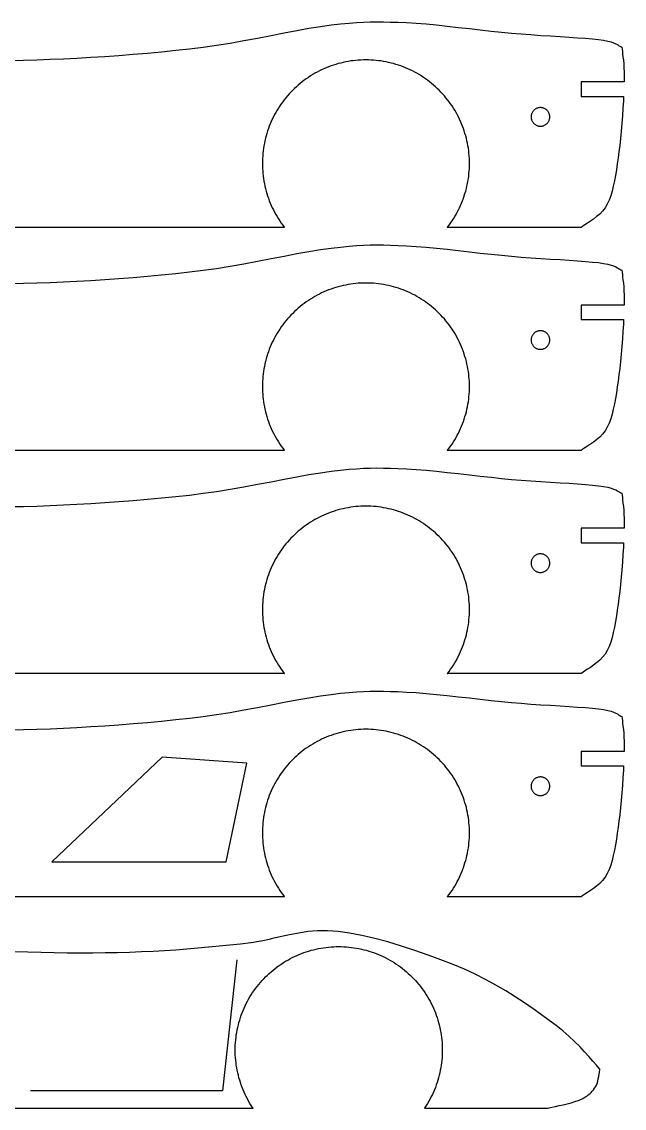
# Model space of a CAD drawing. Header units: metres. Extents: x 6 to 580, y 34 to 394.
# Drawn here: x 306.2 to 409.8, y 207.2 to 394 of the extents above; entities that cross this region are included whole.
import ezdxf

# ---------------------------------------------------------------- set-up
doc = ezdxf.new("R2010")
doc.units = ezdxf.units.M
doc.layers.add('CORTAR', color=1, linetype='Continuous')
doc.layers.add('GRABAR', color=5, linetype='Continuous')

msp = doc.modelspace()

# ---------------------------------------------------------------- linework, layer by layer
at = {"layer": 'CORTAR'}
for points in [[(304.32, 387.35), (306.57, 387.4), (308.83, 387.46), (311.12, 387.54), (313.41, 387.64), (315.74, 387.76), (318.11, 387.89), (320.53, 388.05), (322.96, 388.22), (325.41, 388.41), (327.86, 388.62), (330.29, 388.85), (332.71, 389.09), (335.08, 389.36), (337.41, 389.64), (339.73, 389.96), (342.08, 390.34), (344.44, 390.75), (346.79, 391.19), (349.1, 391.64), (351.35, 392.08), (353.54, 392.49), (355.62, 392.87), (357.58, 393.19), (359.41, 393.44), (361.05, 393.63), (362.51, 393.77), (363.81, 393.88), (365.02, 393.95), (366.16, 393.99), (367.28, 394), (368.43, 393.99), (369.63, 393.95), (370.95, 393.9), (372.41, 393.84), (374.02, 393.74), (375.74, 393.61), (377.54, 393.44), (379.39, 393.24), (381.29, 393.03), (383.19, 392.81), (385.07, 392.6), (386.92, 392.39), (388.71, 392.2), (390.41, 392.04), (392.08, 391.9), (393.78, 391.78), (395.48, 391.66), (397.15, 391.56), (398.79, 391.46), (400.35, 391.36), (401.81, 391.26), (403.16, 391.16), (404.37, 391.05), (405.41, 390.94), (406.27, 390.81), (406.98, 390.67), (407.55, 390.52), (407.99, 390.37), (408.35, 390.22), (408.63, 390.07), (408.85, 389.94), (409.04, 389.82), (409.22, 389.72), (409.41, 389.64), (409.44, 389.31), (409.49, 388.92), (409.54, 388.47), (409.6, 387.96), (409.67, 387.39), (409.73, 386.76), (409.77, 386.07), (409.81, 385.32), (409.82, 384.51), (409.81, 383.64), (402.41, 383.64), (402.41, 381.14), (409.71, 381.14), (409.67, 380.38), (409.6, 379.13), (409.51, 377.83), (409.41, 376.51), (409.3, 375.21), (409.18, 373.94), (409.05, 372.74), (408.91, 371.64), (408.77, 370.59), (408.62, 369.57), (408.47, 368.56), (408.31, 367.58), (408.14, 366.64), (407.94, 365.73), (407.73, 364.88), (407.49, 364.07), (407.22, 363.32), (406.91, 362.64), (406.54, 362.02), (406.1, 361.45), (405.6, 360.94), (405.07, 360.49), (404.54, 360.08), (404.01, 359.71), (403.51, 359.39), (403.06, 359.1), (402.69, 358.85), (402.41, 358.64), (379.4, 358.64), (379.44, 358.69), (379.71, 359.03), (379.96, 359.39), (380.21, 359.75), (380.45, 360.12), (380.68, 360.49), (380.9, 360.86), (381.11, 361.25), (381.31, 361.64), (381.5, 362.03), (381.68, 362.43), (381.86, 362.83), (382.02, 363.23), (382.17, 363.64), (382.31, 364.05), (382.44, 364.47), (382.57, 364.89), (382.68, 365.31), (382.78, 365.74), (382.87, 366.17), (382.95, 366.6), (383.02, 367.03), (383.08, 367.46), (383.13, 367.89), (383.16, 368.33), (383.19, 368.76), (383.21, 369.2), (383.21, 369.64), (383.21, 370.08), (383.19, 370.51), (383.16, 370.95), (383.13, 371.38), (383.08, 371.82), (383.02, 372.25), (382.95, 372.68), (382.87, 373.11), (382.78, 373.54), (382.68, 373.96), (382.57, 374.39), (382.44, 374.81), (382.31, 375.22), (382.17, 375.64), (382.02, 376.04), (381.86, 376.45), (381.68, 376.85), (381.5, 377.25), (381.31, 377.64), (381.11, 378.03), (380.9, 378.41), (380.68, 378.79), (380.45, 379.16), (380.21, 379.53), (379.96, 379.89), (379.71, 380.24), (379.44, 380.59), (379.17, 380.93), (378.89, 381.26), (378.6, 381.59), (378.3, 381.91), (378, 382.22), (377.68, 382.53), (377.36, 382.83), (377.04, 383.12), (376.7, 383.4), (376.36, 383.67), (376.01, 383.94), (375.66, 384.19), (375.3, 384.44), (374.93, 384.68), (374.56, 384.91), (374.18, 385.13), (373.8, 385.34), (373.41, 385.54), (373.02, 385.73), (372.62, 385.91), (372.22, 386.08), (371.82, 386.25), (371.41, 386.4), (370.99, 386.54), (370.58, 386.67), (370.16, 386.79), (369.74, 386.9), (369.31, 387.01), (368.88, 387.1), (368.45, 387.18), (368.02, 387.25), (367.59, 387.3), (367.16, 387.35), (366.72, 387.39), (366.28, 387.42), (365.85, 387.43), (365.41, 387.44), (364.97, 387.43), (364.54, 387.42), (364.1, 387.39), (363.67, 387.35), (363.23, 387.3), (362.8, 387.25), (362.37, 387.18), (361.94, 387.1), (361.51, 387.01), (361.09, 386.9), (360.66, 386.79), (360.24, 386.67), (359.83, 386.54), (359.41, 386.4), (359, 386.25), (358.6, 386.08), (358.2, 385.91), (357.8, 385.73), (357.41, 385.54), (357.02, 385.34), (356.64, 385.13), (356.26, 384.91), (355.89, 384.68), (355.52, 384.44), (355.16, 384.19), (354.81, 383.94), (354.46, 383.67), (354.12, 383.4), (353.78, 383.12), (353.46, 382.83), (353.14, 382.53), (352.82, 382.22), (352.52, 381.91), (352.22, 381.59), (351.93, 381.26), (351.65, 380.93), (351.38, 380.59), (351.11, 380.24), (350.86, 379.89), (350.61, 379.53), (350.37, 379.16), (350.14, 378.79), (349.92, 378.41), (349.71, 378.03), (349.51, 377.64), (349.32, 377.25), (349.14, 376.85), (348.97, 376.45), (348.8, 376.04), (348.65, 375.64), (348.51, 375.22), (348.38, 374.81), (348.26, 374.39), (348.14, 373.96), (348.04, 373.54), (347.95, 373.11), (347.87, 372.68), (347.8, 372.25), (347.74, 371.82), (347.7, 371.38), (347.66, 370.95), (347.63, 370.51), (347.62, 370.08), (347.61, 369.64), (347.62, 369.2), (347.63, 368.76), (347.66, 368.33), (347.7, 367.89), (347.74, 367.46), (347.8, 367.03), (347.87, 366.6), (347.95, 366.17), (348.04, 365.74), (348.14, 365.31), (348.26, 364.89), (348.38, 364.47), (348.51, 364.05), (348.65, 363.64), (348.8, 363.23), (348.97, 362.83), (349.14, 362.43), (349.32, 362.03), (349.51, 361.64), (349.71, 361.25), (349.92, 360.86), (350.14, 360.49), (350.37, 360.12), (350.61, 359.75), (350.86, 359.39), (351.11, 359.03), (351.38, 358.69), (351.42, 358.64), (269.4, 358.64)], [(304.32, 348.99), (306.57, 349.03), (308.83, 349.1), (311.12, 349.18), (313.41, 349.28), (315.74, 349.4), (318.11, 349.53), (320.53, 349.69), (322.96, 349.86), (325.41, 350.05), (327.86, 350.26), (330.29, 350.49), (332.71, 350.73), (335.08, 351), (337.41, 351.28), (339.73, 351.6), (342.08, 351.98), (344.44, 352.39), (346.79, 352.83), (349.1, 353.28), (351.35, 353.72), (353.54, 354.13), (355.62, 354.51), (357.58, 354.83), (359.41, 355.08), (361.05, 355.26), (362.51, 355.41), (363.81, 355.52), (365.02, 355.59), (366.16, 355.63), (367.28, 355.64), (368.43, 355.63), (369.63, 355.59), (370.95, 355.54), (372.41, 355.48), (374.02, 355.38), (375.74, 355.25), (377.54, 355.08), (379.39, 354.88), (381.29, 354.67), (383.19, 354.45), (385.07, 354.23), (386.92, 354.03), (388.71, 353.84), (390.41, 353.68), (392.08, 353.54), (393.78, 353.42), (395.48, 353.3), (397.15, 353.2), (398.79, 353.1), (400.35, 353), (401.81, 352.9), (403.16, 352.8), (404.37, 352.69), (405.41, 352.58), (406.27, 352.45), (406.98, 352.31), (407.55, 352.16), (407.99, 352.01), (408.35, 351.86), (408.63, 351.71), (408.85, 351.58), (409.04, 351.46), (409.22, 351.36), (409.41, 351.28), (409.44, 350.95), (409.49, 350.56), (409.54, 350.11), (409.6, 349.6), (409.67, 349.03), (409.73, 348.4), (409.77, 347.71), (409.81, 346.96), (409.82, 346.15), (409.81, 345.28), (402.41, 345.28), (402.41, 342.78), (409.71, 342.78), (409.67, 342.02), (409.6, 340.76), (409.51, 339.46), (409.41, 338.15), (409.3, 336.85), (409.18, 335.58), (409.05, 334.38), (408.91, 333.28), (408.77, 332.23), (408.62, 331.2), (408.47, 330.2), (408.31, 329.22), (408.14, 328.28), (407.94, 327.37), (407.73, 326.51), (407.49, 325.71), (407.22, 324.96), (406.91, 324.28), (406.54, 323.66), (406.1, 323.09), (405.6, 322.58), (405.07, 322.12), (404.54, 321.71), (404.01, 321.35), (403.51, 321.03), (403.06, 320.74), (402.69, 320.49), (402.41, 320.28), (379.4, 320.28), (379.44, 320.33), (379.71, 320.67), (379.96, 321.03), (380.21, 321.39), (380.45, 321.75), (380.68, 322.13), (380.9, 322.5), (381.11, 322.89), (381.31, 323.27), (381.5, 323.67), (381.68, 324.06), (381.86, 324.47), (382.02, 324.87), (382.17, 325.28), (382.31, 325.69), (382.44, 326.11), (382.57, 326.53), (382.68, 326.95), (382.78, 327.38), (382.87, 327.8), (382.95, 328.23), (383.02, 328.66), (383.08, 329.1), (383.13, 329.53), (383.16, 329.97), (383.19, 330.4), (383.21, 330.84), (383.21, 331.28), (383.21, 331.71), (383.19, 332.15), (383.16, 332.59), (383.13, 333.02), (383.08, 333.46), (383.02, 333.89), (382.95, 334.32), (382.87, 334.75), (382.78, 335.18), (382.68, 335.6), (382.57, 336.02), (382.44, 336.44), (382.31, 336.86), (382.17, 337.27), (382.02, 337.68), (381.86, 338.09), (381.68, 338.49), (381.5, 338.89), (381.31, 339.28), (381.11, 339.67), (380.9, 340.05), (380.68, 340.43), (380.45, 340.8), (380.21, 341.17), (379.96, 341.53), (379.71, 341.88), (379.44, 342.23), (379.17, 342.57), (378.89, 342.9), (378.6, 343.23), (378.3, 343.55), (378, 343.86), (377.68, 344.17), (377.36, 344.47), (377.04, 344.76), (376.7, 345.04), (376.36, 345.31), (376.01, 345.57), (375.66, 345.83), (375.3, 346.08), (374.93, 346.32), (374.56, 346.54), (374.18, 346.76), (373.8, 346.97), (373.41, 347.18), (373.02, 347.37), (372.62, 347.55), (372.22, 347.72), (371.82, 347.88), (371.41, 348.04), (370.99, 348.18), (370.58, 348.31), (370.16, 348.43), (369.74, 348.54), (369.31, 348.64), (368.88, 348.73), (368.45, 348.81), (368.02, 348.88), (367.59, 348.94), (367.16, 348.99), (366.72, 349.03), (366.28, 349.06), (365.85, 349.07), (365.41, 349.08), (364.97, 349.07), (364.54, 349.06), (364.1, 349.03), (363.67, 348.99), (363.23, 348.94), (362.8, 348.88), (362.37, 348.81), (361.94, 348.73), (361.51, 348.64), (361.09, 348.54), (360.66, 348.43), (360.24, 348.31), (359.83, 348.18), (359.41, 348.04), (359, 347.88), (358.6, 347.72), (358.2, 347.55), (357.8, 347.37), (357.41, 347.18), (357.02, 346.97), (356.64, 346.76), (356.26, 346.54), (355.89, 346.32), (355.52, 346.08), (355.16, 345.83), (354.81, 345.57), (354.46, 345.31), (354.12, 345.04), (353.78, 344.76), (353.46, 344.47), (353.14, 344.17), (352.82, 343.86), (352.52, 343.55), (352.22, 343.23), (351.93, 342.9), (351.65, 342.57), (351.38, 342.23), (351.11, 341.88), (350.86, 341.53), (350.61, 341.17), (350.37, 340.8), (350.14, 340.43), (349.92, 340.05), (349.71, 339.67), (349.51, 339.28), (349.32, 338.89), (349.14, 338.49), (348.97, 338.09), (348.8, 337.68), (348.65, 337.27), (348.51, 336.86), (348.38, 336.44), (348.26, 336.02), (348.14, 335.6), (348.04, 335.18), (347.95, 334.75), (347.87, 334.32), (347.8, 333.89), (347.74, 333.46), (347.7, 333.02), (347.66, 332.59), (347.63, 332.15), (347.62, 331.71), (347.61, 331.28), (347.62, 330.84), (347.63, 330.4), (347.66, 329.97), (347.7, 329.53), (347.74, 329.1), (347.8, 328.66), (347.87, 328.23), (347.95, 327.8), (348.04, 327.38), (348.14, 326.95), (348.26, 326.53), (348.38, 326.11), (348.51, 325.69), (348.65, 325.28), (348.8, 324.87), (348.97, 324.47), (349.14, 324.06), (349.32, 323.67), (349.51, 323.27), (349.71, 322.89), (349.92, 322.5), (350.14, 322.13), (350.37, 321.75), (350.61, 321.39), (350.86, 321.03), (351.11, 320.67), (351.38, 320.33), (351.42, 320.28), (269.4, 320.28)], [(304.32, 310.63), (306.57, 310.67), (308.83, 310.73), (311.12, 310.82), (313.41, 310.92), (315.74, 311.03), (318.11, 311.17), (320.53, 311.33), (322.96, 311.5), (325.41, 311.69), (327.86, 311.9), (330.29, 312.13), (332.71, 312.37), (335.08, 312.63), (337.41, 312.92), (339.73, 313.24), (342.08, 313.61), (344.44, 314.03), (346.79, 314.47), (349.1, 314.92), (351.35, 315.35), (353.54, 315.77), (355.62, 316.14), (357.58, 316.46), (359.41, 316.72), (361.05, 316.9), (362.51, 317.05), (363.81, 317.15), (365.02, 317.23), (366.16, 317.27), (367.28, 317.28), (368.43, 317.26), (369.63, 317.23), (370.95, 317.18), (372.41, 317.12), (374.02, 317.02), (375.74, 316.88), (377.54, 316.71), (379.39, 316.52), (381.29, 316.31), (383.19, 316.09), (385.07, 315.87), (386.92, 315.67), (388.71, 315.48), (390.41, 315.32), (392.08, 315.18), (393.78, 315.05), (395.48, 314.94), (397.15, 314.83), (398.79, 314.73), (400.35, 314.64), (401.81, 314.54), (403.16, 314.44), (404.37, 314.33), (405.41, 314.22), (406.27, 314.09), (406.98, 313.95), (407.55, 313.8), (407.99, 313.65), (408.35, 313.5), (408.63, 313.35), (408.85, 313.22), (409.04, 313.1), (409.22, 312.99), (409.41, 312.92), (409.44, 312.59), (409.49, 312.2), (409.54, 311.75), (409.6, 311.24), (409.67, 310.67), (409.73, 310.04), (409.77, 309.35), (409.81, 308.6), (409.82, 307.79), (409.81, 306.92), (402.41, 306.92), (402.41, 304.42), (409.71, 304.42), (409.67, 303.66), (409.6, 302.4), (409.51, 301.1), (409.41, 299.79), (409.3, 298.48), (409.18, 297.22), (409.05, 296.02), (408.91, 294.92), (408.77, 293.87), (408.62, 292.84), (408.47, 291.84), (408.31, 290.86), (408.14, 289.92), (407.94, 289.01), (407.73, 288.15), (407.49, 287.35), (407.22, 286.6), (406.91, 285.92), (406.54, 285.29), (406.1, 284.73), (405.6, 284.22), (405.07, 283.76), (404.54, 283.35), (404.01, 282.99), (403.51, 282.66), (403.06, 282.38), (402.69, 282.13), (402.41, 281.92), (379.4, 281.92), (379.44, 281.96), (379.71, 282.31), (379.96, 282.67), (380.21, 283.03), (380.45, 283.39), (380.68, 283.76), (380.9, 284.14), (381.11, 284.52), (381.31, 284.91), (381.5, 285.3), (381.68, 285.7), (381.86, 286.1), (382.02, 286.51), (382.17, 286.92), (382.31, 287.33), (382.44, 287.75), (382.57, 288.17), (382.68, 288.59), (382.78, 289.02), (382.87, 289.44), (382.95, 289.87), (383.02, 290.3), (383.08, 290.74), (383.13, 291.17), (383.16, 291.61), (383.19, 292.04), (383.21, 292.48), (383.21, 292.92), (383.21, 293.35), (383.19, 293.79), (383.16, 294.22), (383.13, 294.66), (383.08, 295.09), (383.02, 295.53), (382.95, 295.96), (382.87, 296.39), (382.78, 296.82), (382.68, 297.24), (382.57, 297.66), (382.44, 298.08), (382.31, 298.5), (382.17, 298.91), (382.02, 299.32), (381.86, 299.73), (381.68, 300.13), (381.5, 300.53), (381.31, 300.92), (381.11, 301.31), (380.9, 301.69), (380.68, 302.07), (380.45, 302.44), (380.21, 302.8), (379.96, 303.16), (379.71, 303.52), (379.44, 303.87), (379.17, 304.21), (378.89, 304.54), (378.6, 304.87), (378.3, 305.19), (378, 305.5), (377.68, 305.81), (377.36, 306.1), (377.04, 306.39), (376.7, 306.67), (376.36, 306.95), (376.01, 307.21), (375.66, 307.47), (375.3, 307.72), (374.93, 307.95), (374.56, 308.18), (374.18, 308.4), (373.8, 308.61), (373.41, 308.81), (373.02, 309.01), (372.62, 309.19), (372.22, 309.36), (371.82, 309.52), (371.41, 309.67), (370.99, 309.82), (370.58, 309.95), (370.16, 310.07), (369.74, 310.18), (369.31, 310.28), (368.88, 310.37), (368.45, 310.45), (368.02, 310.52), (367.59, 310.58), (367.16, 310.63), (366.72, 310.67), (366.28, 310.69), (365.85, 310.71), (365.41, 310.72), (364.97, 310.71), (364.54, 310.69), (364.1, 310.67), (363.67, 310.63), (363.23, 310.58), (362.8, 310.52), (362.37, 310.45), (361.94, 310.37), (361.51, 310.28), (361.09, 310.18), (360.66, 310.07), (360.24, 309.95), (359.83, 309.82), (359.41, 309.67), (359, 309.52), (358.6, 309.36), (358.2, 309.19), (357.8, 309.01), (357.41, 308.81), (357.02, 308.61), (356.64, 308.4), (356.26, 308.18), (355.89, 307.95), (355.52, 307.72), (355.16, 307.47), (354.81, 307.21), (354.46, 306.95), (354.12, 306.67), (353.78, 306.39), (353.46, 306.1), (353.14, 305.81), (352.82, 305.5), (352.52, 305.19), (352.22, 304.87), (351.93, 304.54), (351.65, 304.21), (351.38, 303.87), (351.11, 303.52), (350.86, 303.16), (350.61, 302.8), (350.37, 302.44), (350.14, 302.07), (349.92, 301.69), (349.71, 301.31), (349.51, 300.92), (349.32, 300.53), (349.14, 300.13), (348.97, 299.73), (348.8, 299.32), (348.65, 298.91), (348.51, 298.5), (348.38, 298.08), (348.26, 297.66), (348.14, 297.24), (348.04, 296.82), (347.95, 296.39), (347.87, 295.96), (347.8, 295.53), (347.74, 295.09), (347.7, 294.66), (347.66, 294.22), (347.63, 293.79), (347.62, 293.35), (347.61, 292.92), (347.62, 292.48), (347.63, 292.04), (347.66, 291.61), (347.7, 291.17), (347.74, 290.74), (347.8, 290.3), (347.87, 289.87), (347.95, 289.44), (348.04, 289.02), (348.14, 288.59), (348.26, 288.17), (348.38, 287.75), (348.51, 287.33), (348.65, 286.92), (348.8, 286.51), (348.97, 286.1), (349.14, 285.7), (349.32, 285.3), (349.51, 284.91), (349.71, 284.52), (349.92, 284.14), (350.14, 283.76), (350.37, 283.39), (350.61, 283.03), (350.86, 282.67), (351.11, 282.31), (351.38, 281.96), (351.42, 281.92), (269.4, 281.92)], [(304.32, 272.27), (306.57, 272.31), (308.83, 272.37), (311.12, 272.45), (313.41, 272.55), (315.74, 272.67), (318.11, 272.81), (320.53, 272.96), (322.96, 273.14), (325.41, 273.33), (327.86, 273.54), (330.29, 273.76), (332.71, 274.01), (335.08, 274.27), (337.41, 274.55), (339.73, 274.88), (342.08, 275.25), (344.44, 275.67), (346.79, 276.11), (349.1, 276.55), (351.35, 276.99), (353.54, 277.41), (355.62, 277.78), (357.58, 278.1), (359.41, 278.35), (361.05, 278.54), (362.51, 278.69), (363.81, 278.79), (365.02, 278.86), (366.16, 278.9), (367.28, 278.92), (368.43, 278.9), (369.63, 278.87), (370.95, 278.82), (372.41, 278.75), (374.02, 278.66), (375.74, 278.52), (377.54, 278.35), (379.39, 278.16), (381.29, 277.95), (383.19, 277.73), (385.07, 277.51), (386.92, 277.3), (388.71, 277.12), (390.41, 276.95), (392.08, 276.82), (393.78, 276.69), (395.48, 276.58), (397.15, 276.47), (398.79, 276.37), (400.35, 276.27), (401.81, 276.18), (403.16, 276.08), (404.37, 275.97), (405.41, 275.85), (406.27, 275.73), (406.98, 275.59), (407.55, 275.44), (407.99, 275.29), (408.35, 275.13), (408.63, 274.99), (408.85, 274.85), (409.04, 274.73), (409.22, 274.63), (409.41, 274.55), (409.44, 274.22), (409.49, 273.83), (409.54, 273.38), (409.6, 272.87), (409.67, 272.3), (409.73, 271.67), (409.77, 270.98), (409.81, 270.23), (409.82, 269.42), (409.81, 268.55), (402.41, 268.55), (402.41, 266.05), (409.71, 266.05), (409.67, 265.3), (409.6, 264.04), (409.51, 262.74), (409.41, 261.43), (409.3, 260.12), (409.18, 258.86), (409.05, 257.66), (408.91, 256.55), (408.77, 255.51), (408.62, 254.48), (408.47, 253.48), (408.31, 252.5), (408.14, 251.55), (407.94, 250.65), (407.73, 249.79), (407.49, 248.99), (407.22, 248.24), (406.91, 247.55), (406.54, 246.93), (406.1, 246.37), (405.6, 245.86), (405.07, 245.4), (404.54, 244.99), (404.01, 244.63), (403.51, 244.3), (403.06, 244.02), (402.69, 243.77), (402.41, 243.55), (379.4, 243.55), (379.44, 243.6), (379.71, 243.95), (379.96, 244.3), (380.21, 244.66), (380.45, 245.03), (380.68, 245.4), (380.9, 245.78), (381.11, 246.16), (381.31, 246.55), (381.5, 246.94), (381.68, 247.34), (381.86, 247.74), (382.02, 248.15), (382.17, 248.56), (382.31, 248.97), (382.44, 249.39), (382.57, 249.81), (382.68, 250.23), (382.78, 250.65), (382.87, 251.08), (382.95, 251.51), (383.02, 251.94), (383.08, 252.37), (383.13, 252.81), (383.16, 253.24), (383.19, 253.68), (383.21, 254.12), (383.21, 254.55), (383.21, 254.99), (383.19, 255.43), (383.16, 255.86), (383.13, 256.3), (383.08, 256.73), (383.02, 257.17), (382.95, 257.6), (382.87, 258.03), (382.78, 258.45), (382.68, 258.88), (382.57, 259.3), (382.44, 259.72), (382.31, 260.14), (382.17, 260.55), (382.02, 260.96), (381.86, 261.37), (381.68, 261.77), (381.5, 262.16), (381.31, 262.56), (381.11, 262.94), (380.9, 263.33), (380.68, 263.7), (380.45, 264.08), (380.21, 264.44), (379.96, 264.8), (379.71, 265.16), (379.44, 265.5), (379.17, 265.85), (378.89, 266.18), (378.6, 266.51), (378.3, 266.83), (378, 267.14), (377.68, 267.45), (377.36, 267.74), (377.04, 268.03), (376.7, 268.31), (376.36, 268.59), (376.01, 268.85), (375.66, 269.11), (375.3, 269.35), (374.93, 269.59), (374.56, 269.82), (374.18, 270.04), (373.8, 270.25), (373.41, 270.45), (373.02, 270.64), (372.62, 270.83), (372.22, 271), (371.82, 271.16), (371.41, 271.31), (370.99, 271.46), (370.58, 271.59), (370.16, 271.71), (369.74, 271.82), (369.31, 271.92), (368.88, 272.01), (368.45, 272.09), (368.02, 272.16), (367.59, 272.22), (367.16, 272.27), (366.72, 272.31), (366.28, 272.33), (365.85, 272.35), (365.41, 272.35), (364.97, 272.35), (364.54, 272.33), (364.1, 272.31), (363.67, 272.27), (363.23, 272.22), (362.8, 272.16), (362.37, 272.09), (361.94, 272.01), (361.51, 271.92), (361.09, 271.82), (360.66, 271.71), (360.24, 271.59), (359.83, 271.46), (359.41, 271.31), (359, 271.16), (358.6, 271), (358.2, 270.83), (357.8, 270.64), (357.41, 270.45), (357.02, 270.25), (356.64, 270.04), (356.26, 269.82), (355.89, 269.59), (355.52, 269.35), (355.16, 269.11), (354.81, 268.85), (354.46, 268.59), (354.12, 268.31), (353.78, 268.03), (353.46, 267.74), (353.14, 267.45), (352.82, 267.14), (352.52, 266.83), (352.22, 266.51), (351.93, 266.18), (351.65, 265.85), (351.38, 265.5), (351.11, 265.16), (350.86, 264.8), (350.61, 264.44), (350.37, 264.08), (350.14, 263.7), (349.92, 263.33), (349.71, 262.94), (349.51, 262.56), (349.32, 262.16), (349.14, 261.77), (348.97, 261.37), (348.8, 260.96), (348.65, 260.55), (348.51, 260.14), (348.38, 259.72), (348.26, 259.3), (348.14, 258.88), (348.04, 258.45), (347.95, 258.03), (347.87, 257.6), (347.8, 257.17), (347.74, 256.73), (347.7, 256.3), (347.66, 255.86), (347.63, 255.43), (347.62, 254.99), (347.61, 254.55), (347.62, 254.12), (347.63, 253.68), (347.66, 253.24), (347.7, 252.81), (347.74, 252.37), (347.8, 251.94), (347.87, 251.51), (347.95, 251.08), (348.04, 250.65), (348.14, 250.23), (348.26, 249.81), (348.38, 249.39), (348.51, 248.97), (348.65, 248.56), (348.8, 248.15), (348.97, 247.74), (349.14, 247.34), (349.32, 246.94), (349.51, 246.55), (349.71, 246.16), (349.92, 245.78), (350.14, 245.4), (350.37, 245.03), (350.61, 244.66), (350.86, 244.3), (351.11, 243.95), (351.38, 243.6), (351.42, 243.55), (269.4, 243.55)], [(265.47, 207.19), (346.02, 207.19), (345.94, 207.3), (345.7, 207.67), (345.47, 208.04), (345.25, 208.42), (345.04, 208.8), (344.84, 209.19), (344.65, 209.58), (344.47, 209.98), (344.3, 210.38), (344.13, 210.79), (343.98, 211.2), (343.84, 211.61), (343.71, 212.02), (343.59, 212.44), (343.48, 212.87), (343.37, 213.29), (343.28, 213.72), (343.2, 214.15), (343.13, 214.58), (343.08, 215.01), (343.03, 215.45), (342.99, 215.88), (342.96, 216.32), (342.95, 216.76), (342.94, 217.19), (342.95, 217.63), (342.96, 218.07), (342.99, 218.5), (343.03, 218.94), (343.08, 219.37), (343.13, 219.8), (343.2, 220.24), (343.28, 220.66), (343.37, 221.09), (343.48, 221.52), (343.59, 221.94), (343.71, 222.36), (343.84, 222.78), (343.98, 223.19), (344.13, 223.6), (344.3, 224), (344.47, 224.41), (344.65, 224.8), (344.84, 225.2), (345.04, 225.58), (345.25, 225.97), (345.47, 226.34), (345.7, 226.72), (345.94, 227.08), (346.19, 227.44), (346.44, 227.8), (346.71, 228.14), (346.98, 228.48), (347.26, 228.82), (347.55, 229.15), (347.85, 229.47), (348.16, 229.78), (348.47, 230.08), (348.79, 230.38), (349.12, 230.67), (349.45, 230.95), (349.79, 231.22), (350.14, 231.49), (350.49, 231.75), (350.85, 231.99), (351.22, 232.23), (351.59, 232.46), (351.97, 232.68), (352.35, 232.89), (352.74, 233.09), (353.13, 233.28), (353.53, 233.46), (353.93, 233.64), (354.34, 233.8), (354.74, 233.95), (355.16, 234.09), (355.57, 234.23), (355.99, 234.35), (356.42, 234.46), (356.84, 234.56), (357.27, 234.65), (357.7, 234.73), (358.13, 234.8), (358.56, 234.86), (359, 234.91), (359.43, 234.94), (359.87, 234.97), (360.3, 234.99), (360.74, 234.99), (361.18, 234.99), (361.62, 234.97), (362.05, 234.94), (362.49, 234.91), (362.92, 234.86), (363.35, 234.8), (363.78, 234.73), (364.21, 234.65), (364.64, 234.56), (365.07, 234.46), (365.49, 234.35), (365.91, 234.23), (366.33, 234.09), (366.74, 233.95), (367.15, 233.8), (367.55, 233.64), (367.95, 233.46), (368.35, 233.28), (368.74, 233.09), (369.13, 232.89), (369.52, 232.68), (369.89, 232.46), (370.26, 232.23), (370.63, 231.99), (370.99, 231.75), (371.35, 231.49), (371.69, 231.22), (372.03, 230.95), (372.37, 230.67), (372.7, 230.38), (373.02, 230.08), (373.33, 229.78), (373.63, 229.47), (373.93, 229.15), (374.22, 228.82), (374.5, 228.48), (374.77, 228.14), (375.04, 227.8), (375.29, 227.44), (375.54, 227.08), (375.78, 226.72), (376.01, 226.34), (376.23, 225.97), (376.44, 225.58), (376.64, 225.2), (376.83, 224.8), (377.01, 224.41), (377.19, 224), (377.35, 223.6), (377.5, 223.19), (377.64, 222.78), (377.78, 222.36), (377.9, 221.94), (378.01, 221.52), (378.11, 221.09), (378.2, 220.66), (378.28, 220.24), (378.35, 219.8), (378.41, 219.37), (378.46, 218.94), (378.49, 218.5), (378.52, 218.07), (378.54, 217.63), (378.54, 217.19), (378.54, 216.76), (378.52, 216.32), (378.49, 215.88), (378.46, 215.45), (378.41, 215.01), (378.35, 214.58), (378.28, 214.15), (378.2, 213.72), (378.11, 213.29), (378.01, 212.87), (377.9, 212.44), (377.78, 212.02), (377.64, 211.61), (377.5, 211.2), (377.35, 210.79), (377.19, 210.38), (377.01, 209.98), (376.83, 209.58), (376.64, 209.19), (376.44, 208.8), (376.23, 208.42), (376.01, 208.04), (375.78, 207.67), (375.54, 207.3), (375.47, 207.19), (396.62, 207.19), (396.87, 207.25), (396.89, 207.26), (397.39, 207.37), (397.39, 207.37), (397.98, 207.5), (398.63, 207.64), (399.32, 207.8), (400.02, 207.97), (400.71, 208.15), (401.34, 208.34), (401.89, 208.52), (402.33, 208.7), (402.7, 208.89), (403.05, 209.08), (403.36, 209.28), (403.64, 209.49), (403.89, 209.7), (404.12, 209.92), (404.33, 210.15), (404.53, 210.39), (404.71, 210.65), (404.88, 210.9), (405.02, 211.16), (405.14, 211.47), (405.26, 211.84), (405.36, 212.24), (405.45, 212.65), (405.52, 213.06), (405.59, 213.46), (405.65, 213.82), (405.65, 213.83), (405.66, 213.88), (405.57, 213.97), (405.55, 214), (405.03, 214.59), (405.03, 214.59), (405.02, 214.6), (404.43, 215.29), (403.75, 216.07), (403, 216.9), (402.18, 217.79), (401.28, 218.69), (400.31, 219.61), (399.27, 220.51), (398.14, 221.4), (396.9, 222.31), (395.57, 223.28), (394.15, 224.28), (392.65, 225.31), (391.08, 226.34), (389.44, 227.36), (387.74, 228.36), (385.99, 229.32), (384.19, 230.23), (382.34, 231.08), (380.39, 231.89), (378.29, 232.72), (376.09, 233.54), (373.81, 234.34), (371.51, 235.09), (369.2, 235.78), (366.92, 236.39), (364.71, 236.91), (362.6, 237.32), (360.64, 237.6), (358.82, 237.72), (357.1, 237.7), (355.45, 237.56), (353.85, 237.32), (352.26, 237.01), (350.66, 236.66), (349.05, 236.3), (349.04, 236.29), (347.4, 235.94), (347.37, 235.94), (345.68, 235.63), (345.63, 235.63), (343.87, 235.4), (343.84, 235.4), (342.04, 235.22), (342.03, 235.22), (340.21, 235.04), (340.21, 235.04), (338.38, 234.87), (338.37, 234.87), (336.52, 234.7), (336.51, 234.7), (334.64, 234.55), (334.63, 234.54), (332.73, 234.4), (332.72, 234.4), (330.79, 234.27), (330.78, 234.27), (328.82, 234.16), (328.81, 234.16), (326.82, 234.06), (326.81, 234.06), (324.78, 233.99), (324.77, 233.99), (322.7, 233.94), (322.69, 233.94), (320.58, 233.9), (320.58, 233.9), (318.44, 233.88), (318.43, 233.88), (316.26, 233.87), (316.25, 233.87), (314.05, 233.88), (314.04, 233.88), (311.82, 233.91), (311.81, 233.91), (309.56, 233.95), (309.56, 233.95), (307.29, 234.01), (307.28, 234.01), (305, 234.09)]]:
    msp.add_lwpolyline(points, dxfattribs=at)
for points in [[(397.01, 377.74), (397, 377.85), (396.98, 377.95), (396.96, 378.05), (396.93, 378.15), (396.89, 378.25), (396.85, 378.35), (396.8, 378.44), (396.74, 378.53), (396.68, 378.61), (396.61, 378.69), (396.54, 378.77), (396.47, 378.84), (396.38, 378.91), (396.3, 378.97), (396.21, 379.02), (396.12, 379.07), (396.02, 379.12), (395.93, 379.15), (395.82, 379.18), (395.72, 379.21), (395.62, 379.22), (395.52, 379.23), (395.41, 379.24), (395.31, 379.23), (395.2, 379.22), (395.1, 379.21), (395, 379.18), (394.9, 379.15), (394.8, 379.12), (394.7, 379.07), (394.61, 379.02), (394.52, 378.97), (394.44, 378.91), (394.36, 378.84), (394.28, 378.77), (394.21, 378.69), (394.14, 378.61), (394.08, 378.53), (394.03, 378.44), (393.98, 378.35), (393.93, 378.25), (393.9, 378.15), (393.87, 378.05), (393.84, 377.95), (393.82, 377.85), (393.81, 377.74), (393.81, 377.64), (393.81, 377.53), (393.82, 377.43), (393.84, 377.33), (393.87, 377.22), (393.9, 377.12), (393.93, 377.03), (393.98, 376.93), (394.03, 376.84), (394.08, 376.75), (394.14, 376.66), (394.21, 376.58), (394.28, 376.51), (394.36, 376.44), (394.44, 376.37), (394.52, 376.31), (394.61, 376.25), (394.7, 376.2), (394.8, 376.16), (394.9, 376.12), (395, 376.09), (395.1, 376.07), (395.2, 376.05), (395.31, 376.04), (395.41, 376.04), (395.52, 376.04), (395.62, 376.05), (395.72, 376.07), (395.82, 376.09), (395.93, 376.12), (396.02, 376.16), (396.12, 376.2), (396.21, 376.25), (396.3, 376.31), (396.38, 376.37), (396.47, 376.44), (396.54, 376.51), (396.61, 376.58), (396.68, 376.66), (396.74, 376.75), (396.8, 376.84), (396.85, 376.93), (396.89, 377.03), (396.93, 377.12), (396.96, 377.22), (396.98, 377.33), (397, 377.43), (397.01, 377.53), (397.01, 377.64), (397.01, 377.74)], [(397.01, 339.38), (397, 339.49), (396.98, 339.59), (396.96, 339.69), (396.93, 339.79), (396.89, 339.89), (396.85, 339.98), (396.8, 340.08), (396.74, 340.17), (396.68, 340.25), (396.61, 340.33), (396.54, 340.41), (396.47, 340.48), (396.38, 340.55), (396.3, 340.61), (396.21, 340.66), (396.12, 340.71), (396.02, 340.76), (395.93, 340.79), (395.82, 340.82), (395.72, 340.85), (395.62, 340.86), (395.52, 340.87), (395.41, 340.88), (395.31, 340.87), (395.2, 340.86), (395.1, 340.85), (395, 340.82), (394.9, 340.79), (394.8, 340.76), (394.7, 340.71), (394.61, 340.66), (394.52, 340.61), (394.44, 340.55), (394.36, 340.48), (394.28, 340.41), (394.21, 340.33), (394.14, 340.25), (394.08, 340.17), (394.03, 340.08), (393.98, 339.98), (393.93, 339.89), (393.9, 339.79), (393.87, 339.69), (393.84, 339.59), (393.82, 339.49), (393.81, 339.38), (393.81, 339.28), (393.81, 339.17), (393.82, 339.07), (393.84, 338.96), (393.87, 338.86), (393.9, 338.76), (393.93, 338.66), (393.98, 338.57), (394.03, 338.48), (394.08, 338.39), (394.14, 338.3), (394.21, 338.22), (394.28, 338.15), (394.36, 338.07), (394.44, 338.01), (394.52, 337.95), (394.61, 337.89), (394.7, 337.84), (394.8, 337.8), (394.9, 337.76), (395, 337.73), (395.1, 337.71), (395.2, 337.69), (395.31, 337.68), (395.41, 337.68), (395.52, 337.68), (395.62, 337.69), (395.72, 337.71), (395.82, 337.73), (395.93, 337.76), (396.02, 337.8), (396.12, 337.84), (396.21, 337.89), (396.3, 337.95), (396.38, 338.01), (396.47, 338.07), (396.54, 338.15), (396.61, 338.22), (396.68, 338.3), (396.74, 338.39), (396.8, 338.48), (396.85, 338.57), (396.89, 338.66), (396.93, 338.76), (396.96, 338.86), (396.98, 338.96), (397, 339.07), (397.01, 339.17), (397.01, 339.28), (397.01, 339.38)], [(397.01, 301.02), (397, 301.12), (396.98, 301.23), (396.96, 301.33), (396.93, 301.43), (396.89, 301.53), (396.85, 301.62), (396.8, 301.72), (396.74, 301.8), (396.68, 301.89), (396.61, 301.97), (396.54, 302.05), (396.47, 302.12), (396.38, 302.18), (396.3, 302.25), (396.21, 302.3), (396.12, 302.35), (396.02, 302.39), (395.93, 302.43), (395.82, 302.46), (395.72, 302.48), (395.62, 302.5), (395.52, 302.51), (395.41, 302.52), (395.31, 302.51), (395.2, 302.5), (395.1, 302.48), (395, 302.46), (394.9, 302.43), (394.8, 302.39), (394.7, 302.35), (394.61, 302.3), (394.52, 302.25), (394.44, 302.18), (394.36, 302.12), (394.28, 302.05), (394.21, 301.97), (394.14, 301.89), (394.08, 301.8), (394.03, 301.72), (393.98, 301.62), (393.93, 301.53), (393.9, 301.43), (393.87, 301.33), (393.84, 301.23), (393.82, 301.12), (393.81, 301.02), (393.81, 300.92), (393.81, 300.81), (393.82, 300.71), (393.84, 300.6), (393.87, 300.5), (393.9, 300.4), (393.93, 300.3), (393.98, 300.21), (394.03, 300.12), (394.08, 300.03), (394.14, 299.94), (394.21, 299.86), (394.28, 299.78), (394.36, 299.71), (394.44, 299.65), (394.52, 299.58), (394.61, 299.53), (394.7, 299.48), (394.8, 299.44), (394.9, 299.4), (395, 299.37), (395.1, 299.35), (395.2, 299.33), (395.31, 299.32), (395.41, 299.32), (395.52, 299.32), (395.62, 299.33), (395.72, 299.35), (395.82, 299.37), (395.93, 299.4), (396.02, 299.44), (396.12, 299.48), (396.21, 299.53), (396.3, 299.58), (396.38, 299.65), (396.47, 299.71), (396.54, 299.78), (396.61, 299.86), (396.68, 299.94), (396.74, 300.03), (396.8, 300.12), (396.85, 300.21), (396.89, 300.3), (396.93, 300.4), (396.96, 300.5), (396.98, 300.6), (397, 300.71), (397.01, 300.81), (397.01, 300.92), (397.01, 301.02)], [(344.91, 266.55), (330.41, 267.55), (311.41, 249.55), (341.41, 249.55), (344.91, 266.55)], [(397.01, 262.66), (397, 262.76), (396.98, 262.87), (396.96, 262.97), (396.93, 263.07), (396.89, 263.17), (396.85, 263.26), (396.8, 263.35), (396.74, 263.44), (396.68, 263.53), (396.61, 263.61), (396.54, 263.68), (396.47, 263.76), (396.38, 263.82), (396.3, 263.88), (396.21, 263.94), (396.12, 263.99), (396.02, 264.03), (395.93, 264.07), (395.82, 264.1), (395.72, 264.12), (395.62, 264.14), (395.52, 264.15), (395.41, 264.15), (395.31, 264.15), (395.2, 264.14), (395.1, 264.12), (395, 264.1), (394.9, 264.07), (394.8, 264.03), (394.7, 263.99), (394.61, 263.94), (394.52, 263.88), (394.44, 263.82), (394.36, 263.76), (394.28, 263.68), (394.21, 263.61), (394.14, 263.53), (394.08, 263.44), (394.03, 263.35), (393.98, 263.26), (393.93, 263.17), (393.9, 263.07), (393.87, 262.97), (393.84, 262.87), (393.82, 262.76), (393.81, 262.66), (393.81, 262.55), (393.81, 262.45), (393.82, 262.34), (393.84, 262.24), (393.87, 262.14), (393.9, 262.04), (393.93, 261.94), (393.98, 261.85), (394.03, 261.75), (394.08, 261.66), (394.14, 261.58), (394.21, 261.5), (394.28, 261.42), (394.36, 261.35), (394.44, 261.28), (394.52, 261.22), (394.61, 261.17), (394.7, 261.12), (394.8, 261.08), (394.9, 261.04), (395, 261.01), (395.1, 260.98), (395.2, 260.97), (395.31, 260.96), (395.41, 260.95), (395.52, 260.96), (395.62, 260.97), (395.72, 260.98), (395.82, 261.01), (395.93, 261.04), (396.02, 261.08), (396.12, 261.12), (396.21, 261.17), (396.3, 261.22), (396.38, 261.28), (396.47, 261.35), (396.54, 261.42), (396.61, 261.5), (396.68, 261.58), (396.74, 261.66), (396.8, 261.75), (396.85, 261.85), (396.89, 261.94), (396.93, 262.04), (396.96, 262.14), (396.98, 262.24), (397, 262.34), (397.01, 262.45), (397.01, 262.55), (397.01, 262.66)]]:
    msp.add_lwpolyline(points, close=True, dxfattribs=at)
at = {"layer": 'GRABAR'}
msp.add_lwpolyline([(343.24, 232.69), (340.74, 210.19), (307.74, 210.19)], dxfattribs=at)

doc.saveas('drawing.dxf')
